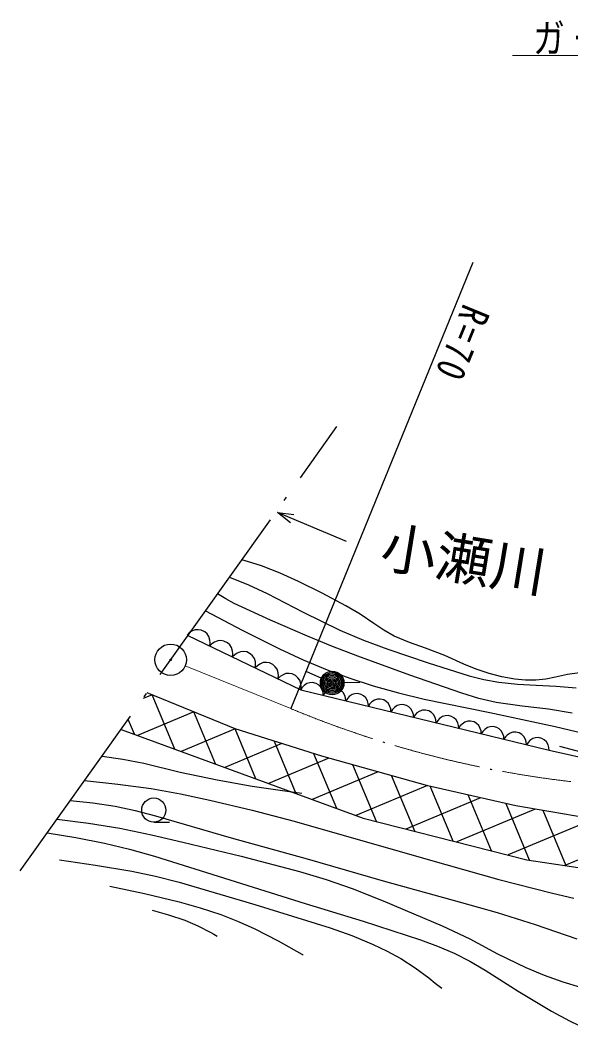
# Model space of a CAD drawing. Units: millimetres, scale not verified. Extents: x 67898 to 707898, y 1591 to 361591.
# Drawn here: x 302639 to 337464, y 229687 to 293472 of the extents above; entities that cross this region are included whole.
import ezdxf
from ezdxf.enums import TextEntityAlignment as Align

# ---------------------------------------------------------------- set-up
doc = ezdxf.new("R2010")
doc.units = ezdxf.units.MM
doc.header["$LTSCALE"] = 1000
doc.linetypes.add('CHAIN', pattern=[18.5, 12, -1.5, 3.5, -1.5])
doc.linetypes.add('LONG_DASHED_DOTTED', pattern=[15.25, 12, -1.5, 0.25, -1.5])
for name, color, linetype, lineweight in [('M-BGD', 7, 'Continuous', 25), ('M-BMK', 2, 'CHAIN', 13), ('M-BMK-LINE', 2, 'LONG_DASHED_DOTTED', 25), ('M-BMK-SRVR', 3, 'Continuous', 25), ('M-OTRS', 6, 'Continuous', 25), ('M-STR-HTXT', 7, 'Continuous', 13)]:
    doc.layers.add(name, color=color, linetype=linetype, lineweight=lineweight)
doc.styles.add('ＭＳ ゴシック', font='')
doc.styles.get('ＭＳ ゴシック').set_extended_font_data('MS Gothic')

msp = doc.modelspace()

# ---------------------------------------------------------------- linework, layer by layer
at = {"layer": 'M-BGD'}
for p, q in [((331261, 278166), (319749, 249981)), ((323285, 260541), (318915, 262370)), ((319726, 261719), (318915, 262370)), ((318915, 262370), (319947, 262247)), ((317285, 259197), (316663, 259377)), ((317901, 258997), (317285, 259197)), ((319077, 258535), (317901, 258997)), ((320232, 258016), (319077, 258535)), ((315883, 258285), (317082, 257794)), ((317082, 257794), (318260, 257248)), ((321745, 257275), (320232, 258016)), ((315647, 256909), (315124, 257222)), ((318260, 257248), (320544, 256066)), ((323235, 256480), (321745, 257275)), ((316170, 256618), (315647, 256909)), ((318477, 255563), (316170, 256618)), ((324135, 255939), (323235, 256480)), ((314365, 256158), (316683, 254928)), ((320544, 256066), (322859, 254936)), ((325003, 255346), (324135, 255939)), ((320812, 254561), (318477, 255563)), ((325633, 254925), (325003, 255346)), ((313332, 254765), (313195, 254628)), ((313195, 254628), (320379, 251173)), ((313482, 254865), (313332, 254765)), ((313698, 254956), (313482, 254865)), ((313897, 254966), (313698, 254956)), ((314092, 254939), (313897, 254966)), ((314315, 254832), (314092, 254939)), ((314458, 254697), (314315, 254832)), ((314574, 254535), (314458, 254697)), ((314638, 254309), (314574, 254535)), ((316683, 254928), (319031, 253751)), ((322397, 253896), (320812, 254561)), ((322859, 254936), (324361, 254311)), ((326291, 254558), (325633, 254925)), ((327266, 254154), (326291, 254558)), ((314632, 253937), (314657, 254128)), ((314769, 254074), (314632, 253937)), ((314657, 254128), (314638, 254309)), ((314919, 254175), (314769, 254074)), ((315135, 254265), (314919, 254175)), ((315334, 254275), (315135, 254265)), ((315529, 254248), (315334, 254275)), ((315752, 254141), (315529, 254248)), ((315895, 254006), (315752, 254141)), ((316011, 253844), (315895, 254006)), ((324002, 253289), (322397, 253896)), ((324361, 254311), (325896, 253738)), ((328271, 253804), (327266, 254154)), ((316075, 253618), (316011, 253844)), ((316069, 253246), (316094, 253437)), ((316205, 253383), (316069, 253246)), ((316094, 253437), (316075, 253618)), ((316355, 253484), (316205, 253383)), ((316572, 253574), (316355, 253484)), ((316771, 253584), (316572, 253574)), ((316966, 253557), (316771, 253584)), ((317188, 253450), (316966, 253557)), ((317331, 253315), (317188, 253450)), ((317448, 253153), (317331, 253315)), ((319031, 253751), (320528, 253063)), ((327276, 252091), (324002, 253289)), ((325896, 253738), (328449, 252871)), ((329495, 253327), (328271, 253804)), ((330692, 252796), (329495, 253327)), ((317512, 252927), (317448, 253153)), ((317505, 252555), (317531, 252746)), ((317642, 252692), (317505, 252555)), ((317531, 252746), (317512, 252927)), ((317792, 252793), (317642, 252692)), ((318008, 252883), (317792, 252793)), ((318208, 252893), (318008, 252883)), ((318403, 252866), (318208, 252893)), ((318625, 252759), (318403, 252866)), ((318768, 252624), (318625, 252759)), ((318885, 252462), (318768, 252624)), ((320528, 253063), (322048, 252429)), ((328449, 252871), (331034, 252056)), ((331486, 252465), (330692, 252796)), ((318949, 252236), (318885, 252462)), ((318942, 251864), (318968, 252055)), ((319079, 252001), (318942, 251864)), ((318968, 252055), (318949, 252236)), ((319229, 252102), (319079, 252001)), ((319445, 252192), (319229, 252102)), ((319645, 252202), (319445, 252192)), ((319839, 252175), (319645, 252202)), ((320062, 252068), (319839, 252175)), ((320205, 251933), (320062, 252068)), ((321683, 251897), (320767, 252298)), ((322048, 252429), (323492, 251898)), ((330565, 250952), (327276, 252091)), ((331034, 252056), (331964, 251825)), ((332290, 252196), (331486, 252465)), ((333103, 251992), (332290, 252196)), ((333933, 251846), (333103, 251992)), ((336503, 251958), (335888, 251834)), ((337255, 252128), (336503, 251958)), ((338004, 252237), (337255, 252128)), ((320322, 251771), (320205, 251933)), ((320386, 251545), (320322, 251771)), ((320379, 251173), (320405, 251364)), ((320476, 251323), (320379, 251173)), ((320405, 251364), (320386, 251545)), ((320592, 251442), (320476, 251323)), ((320770, 251565), (320592, 251442)), ((320948, 251613), (320770, 251565)), ((321128, 251625), (320948, 251613)), ((321350, 251572), (321128, 251625)), ((321505, 251477), (321350, 251572)), ((321641, 251353), (321505, 251477)), ((321742, 251162), (321641, 251353)), ((323120, 251623), (324119, 251659)), ((323492, 251898), (324956, 251423)), ((324956, 251423), (326562, 250967)), ((331964, 251825), (332915, 251651)), ((332915, 251651), (334086, 251523)), ((334594, 251777), (333933, 251846)), ((334086, 251523), (335265, 251453)), ((335255, 251769), (334594, 251777)), ((335888, 251834), (335255, 251769)), ((335265, 251453), (336534, 251403)), ((336534, 251403), (337794, 251292)), ((310996, 250851), (310415, 250609)), ((316228, 248700), (310669, 250986)), ((312428, 247418), (310996, 250851)), ((320379, 251173), (336088, 247346)), ((321793, 251002), (321742, 251162)), ((321807, 250825), (321793, 251002)), ((321904, 250975), (321807, 250825)), ((322020, 251094), (321904, 250975)), ((322198, 251218), (322020, 251094)), ((322376, 251265), (322198, 251218)), ((322557, 251278), (322376, 251265)), ((322778, 251224), (322557, 251278)), ((322933, 251129), (322778, 251224)), ((323069, 251005), (322933, 251129)), ((323170, 250814), (323069, 251005)), ((323222, 250654), (323170, 250814)), ((323448, 250746), (323332, 250627)), ((323626, 250870), (323448, 250746)), ((323804, 250917), (323626, 250870)), ((323985, 250930), (323804, 250917)), ((324206, 250876), (323985, 250930)), ((324361, 250781), (324206, 250876)), ((324497, 250657), (324361, 250781)), ((326562, 250967), (328183, 250570)), ((331648, 250627), (330565, 250952)), ((323235, 250477), (323222, 250654)), ((323332, 250627), (323235, 250477)), ((324598, 250466), (324497, 250657)), ((324650, 250306), (324598, 250466)), ((324663, 250129), (324650, 250306)), ((324760, 250279), (324663, 250129)), ((324876, 250399), (324760, 250279)), ((325054, 250522), (324876, 250399)), ((325232, 250569), (325054, 250522)), ((325413, 250582), (325232, 250569)), ((325634, 250528), (325413, 250582)), ((325789, 250433), (325634, 250528)), ((325925, 250309), (325789, 250433)), ((326026, 250118), (325925, 250309)), ((326078, 249958), (326026, 250118)), ((326304, 250051), (326188, 249931)), ((326482, 250174), (326304, 250051)), ((326660, 250221), (326482, 250174)), ((326841, 250234), (326660, 250221)), ((327062, 250180), (326841, 250234)), ((327217, 250086), (327062, 250180)), ((327353, 249962), (327217, 250086)), ((328183, 250570), (332336, 249740)), ((332733, 250365), (331648, 250627)), ((334391, 250128), (332733, 250365)), ((336060, 249952), (334391, 250128)), ((313612, 249775), (310050, 248289)), ((314987, 246480), (313612, 249775)), ((326091, 249781), (326078, 249958)), ((326188, 249931), (326091, 249781)), ((327454, 249771), (327353, 249962)), ((327506, 249610), (327454, 249771)), ((327519, 249433), (327506, 249610)), ((327617, 249584), (327519, 249433)), ((327733, 249703), (327617, 249584)), ((327910, 249826), (327733, 249703)), ((328088, 249873), (327910, 249826)), ((328269, 249886), (328088, 249873)), ((328490, 249832), (328269, 249886)), ((328645, 249738), (328490, 249832)), ((328781, 249614), (328645, 249738)), ((328882, 249423), (328781, 249614)), ((328934, 249263), (328882, 249423)), ((329338, 249478), (329161, 249355)), ((329516, 249525), (329338, 249478)), ((329697, 249538), (329516, 249525)), ((329918, 249484), (329697, 249538)), ((330073, 249390), (329918, 249484)), ((332336, 249740), (336474, 248852)), ((337543, 249693), (336060, 249952)), ((309870, 248355), (309499, 249246)), ((328948, 249085), (328934, 249263)), ((329045, 249236), (328948, 249085)), ((329161, 249355), (329045, 249236)), ((330209, 249266), (330073, 249390)), ((330310, 249075), (330209, 249266)), ((330362, 248915), (330310, 249075)), ((330376, 248737), (330362, 248915)), ((330473, 248888), (330376, 248737)), ((330589, 249007), (330473, 248888)), ((330766, 249130), (330589, 249007)), ((330944, 249178), (330766, 249130)), ((331125, 249190), (330944, 249178)), ((331346, 249136), (331125, 249190)), ((331501, 249042), (331346, 249136)), ((331637, 248918), (331501, 249042)), ((331738, 248727), (331637, 248918)), ((332194, 248782), (332017, 248659)), ((332372, 248830), (332194, 248782)), ((332553, 248842), (332372, 248830)), ((332775, 248788), (332553, 248842)), ((332929, 248694), (332775, 248788)), ((336474, 248852), (338688, 248314)), ((309018, 248668), (324325, 243057)), ((316228, 248700), (312815, 247276)), ((317545, 245542), (316228, 248700)), ((321715, 246967), (316228, 248700)), ((331790, 248567), (331738, 248727)), ((331804, 248390), (331790, 248567)), ((331901, 248540), (331804, 248390)), ((332017, 248659), (331901, 248540)), ((333066, 248570), (332929, 248694)), ((333166, 248379), (333066, 248570)), ((333218, 248219), (333166, 248379)), ((333232, 248042), (333218, 248219)), ((333329, 248192), (333232, 248042)), ((333445, 248311), (333329, 248192)), ((333622, 248434), (333445, 248311)), ((333800, 248482), (333622, 248434)), ((333981, 248494), (333800, 248482)), ((334203, 248440), (333981, 248494)), ((334357, 248346), (334203, 248440)), ((334494, 248222), (334357, 248346)), ((334595, 248031), (334494, 248222)), ((335229, 248134), (335051, 248086)), ((335409, 248147), (335229, 248134)), ((335631, 248093), (335409, 248147)), ((319184, 247766), (315580, 246262)), ((320103, 244605), (318724, 247911)), ((334646, 247871), (334595, 248031)), ((334660, 247694), (334646, 247871)), ((334757, 247844), (334660, 247694)), ((334873, 247963), (334757, 247844)), ((335051, 248086), (334873, 247963)), ((335785, 247998), (335631, 248093)), ((335922, 247874), (335785, 247998)), ((336023, 247683), (335922, 247874)), ((336074, 247523), (336023, 247683)), ((336088, 247346), (336074, 247523)), ((338123, 247231), (336771, 247582)), ((307816, 246984), (309140, 246783)), ((322661, 243667), (321220, 247123)), ((328420, 245109), (321715, 246967)), ((336088, 247346), (340628, 246338)), ((309140, 246783), (310451, 246523)), ((310451, 246523), (312760, 245969)), ((322165, 246842), (318346, 245249)), ((325172, 242843), (323679, 246423)), ((312760, 245969), (315097, 245471)), ((325286, 245977), (321111, 244235)), ((327596, 242229), (326129, 245744)), ((306716, 245444), (308819, 245215)), ((308819, 245215), (310913, 244927)), ((315097, 245471), (317312, 245084)), ((317312, 245084), (319532, 244757)), ((328407, 245112), (323876, 243222)), ((333979, 243833), (328420, 245109)), ((330019, 241615), (328576, 245073)), ((310913, 244927), (312781, 244594)), ((312781, 244594), (314638, 244202)), ((319532, 244757), (319986, 244694)), ((319986, 244694), (320450, 244630)), ((331758, 244343), (327032, 242372)), ((332442, 241001), (330972, 244523)), ((305810, 244174), (307232, 244021)), ((307232, 244021), (308653, 243806)), ((308653, 243806), (309921, 243537)), ((314638, 244202), (317301, 243563)), ((334857, 240407), (333369, 243973)), ((338415, 243069), (333979, 243833)), ((309921, 243537), (311188, 243206)), ((311188, 243206), (315986, 241825)), ((317301, 243563), (319960, 242864)), ((324325, 243057), (334677, 240434)), ((335218, 243620), (330264, 241553)), ((337171, 240053), (335720, 243533)), ((304967, 242994), (306960, 242738)), ((306960, 242738), (308951, 242421)), ((308951, 242421), (310947, 242012)), ((311088, 242802), (312083, 242802)), ((319960, 242864), (324758, 241506)), ((338940, 243005), (333495, 240734)), ((342970, 242519), (337088, 240066)), ((304350, 242130), (306167, 241838)), ((306167, 241838), (307980, 241487)), ((310947, 242012), (312932, 241544)), ((315986, 241825), (320797, 240484)), ((307980, 241487), (309563, 241108)), ((309563, 241108), (311141, 240667)), ((312932, 241544), (316625, 240648)), ((324758, 241506), (329557, 240124)), ((311141, 240667), (315902, 239160)), ((316625, 240648), (320310, 239692)), ((320797, 240484), (325593, 239107)), ((305120, 240421), (307409, 240093)), ((307409, 240093), (309705, 239702)), ((329557, 240124), (332918, 239191)), ((334677, 240434), (355643, 237229)), ((309705, 239702), (311202, 239389)), ((311202, 239389), (312695, 239015)), ((320310, 239692), (321982, 239182)), ((308303, 238759), (310500, 238295)), ((312695, 239015), (317473, 237597)), ((315902, 239160), (320666, 237667)), ((321982, 239182), (323635, 238616)), ((323635, 238616), (325596, 237842)), ((325593, 239107), (330405, 237782)), ((332918, 239191), (336307, 238313)), ((310500, 238295), (312685, 237772)), ((336307, 238313), (337659, 237997)), ((312685, 237772), (314012, 237397)), ((314012, 237397), (315321, 236964)), ((317473, 237597), (322250, 236137)), ((320666, 237667), (324323, 236543)), ((325596, 237842), (327545, 237009)), ((330405, 237782), (332807, 237096)), ((310991, 237239), (312024, 236959)), ((312024, 236959), (313045, 236621)), ((315321, 236964), (316382, 236554)), ((327545, 237009), (329327, 236246)), ((332807, 237096), (335201, 236350)), ((313045, 236621), (313873, 236257)), ((313873, 236257), (314689, 235833)), ((316382, 236554), (317429, 236084)), ((317429, 236084), (318949, 235301)), ((322250, 236137), (323612, 235640)), ((324323, 236543), (327965, 235361)), ((329327, 236246), (331082, 235429)), ((335201, 236350), (337853, 235436)), ((314689, 235833), (314891, 235723)), ((314891, 235723), (315093, 235612)), ((323612, 235640), (324953, 235087)), ((331082, 235429), (332834, 234496)), ((318949, 235301), (320443, 234464)), ((324953, 235087), (325846, 234663)), ((327965, 235361), (329034, 234969)), ((329034, 234969), (330087, 234519)), ((320443, 234464), (320487, 234439)), ((320487, 234439), (320539, 234409)), ((325846, 234663), (326710, 234187)), ((326710, 234187), (327611, 233600)), ((330087, 234519), (331074, 234021)), ((332834, 234496), (334614, 233615)), ((327611, 233600), (328481, 232961)), ((331074, 234021), (332043, 233464)), ((332043, 233464), (334133, 232136)), ((334614, 233615), (335779, 233139)), ((328481, 232961), (328893, 232644)), ((335779, 233139), (336967, 232718)), ((328893, 232644), (329304, 232323)), ((336967, 232718), (338085, 232377)), ((334133, 232136), (336240, 230869)), ((336240, 230869), (337380, 230254)), ((337380, 230254), (338561, 229687))]:
    msp.add_line(p, q, dxfattribs=at)
for centre, radius in [((312155, 253062), 30), ((322370, 251597), 746), ((322370, 251597), 660), ((322370, 251597), 574), ((322370, 251597), 484), ((322370, 251597), 398), ((322370, 251597), 292), ((322370, 251597), 202), ((322370, 251597), 116), ((322370, 251597), 22.5), ((311088, 243567), 765)]:
    msp.add_circle(centre, radius, dxfattribs=at)
for start, end in [(252.80568, 252.90533), (258.88498, 258.98465)]:
    msp.add_arc((345077, 310899), 65973, start, end, dxfattribs=at)
at = {"layer": 'M-BMK'}
msp.add_line((319749, 249981), (313081, 252686), dxfattribs=at)
for start, end in [(247.424, 252.20772), (253.5033, 258.28702), (259.58261, 263.37346)]:
    msp.add_arc((345077, 310899), 65973, start, end, dxfattribs=at)
at = {"layer": 'M-BMK-LINE'}
msp.add_line((302639, 239733), (322676, 267800), dxfattribs=at)
at = {"layer": 'M-BMK-SRVR'}
msp.add_circle((312155, 253062), 995, dxfattribs=at)
at = {"layer": 'M-OTRS'}
for radius in [49.8, 1.5]:
    msp.add_circle((312155, 253063), radius, dxfattribs=at)
at = {"layer": 'M-STR-HTXT'}
msp.add_line((333777, 291233), (349188, 291233), dxfattribs=at)

# ---------------------------------------------------------------- texts
at = {"layer": 'M-BGD', "style": 'ＭＳ ゴシック'}
msp.add_text('小瀬川', height=2566, rotation=350.7, dxfattribs=at).set_placement((325182, 258230), align=Align.BOTTOM_LEFT)
at = {"layer": 'M-BGD', "insert": (330658, 275646), "char_height": 1833, "attachment_point": 7, "rotation": 247.7, "style": 'ＭＳ ゴシック'}
msp.add_mtext('\\T1.25;\\W0.8;R=70', dxfattribs=at)
at = {"layer": 'M-STR-HTXT', "insert": (335080, 291304), "char_height": 1833, "attachment_point": 7, "style": 'ＭＳ ゴシック'}
msp.add_mtext('\\T1.25;\\W0.8;ガードレール', dxfattribs=at)

doc.saveas('drawing.dxf')
